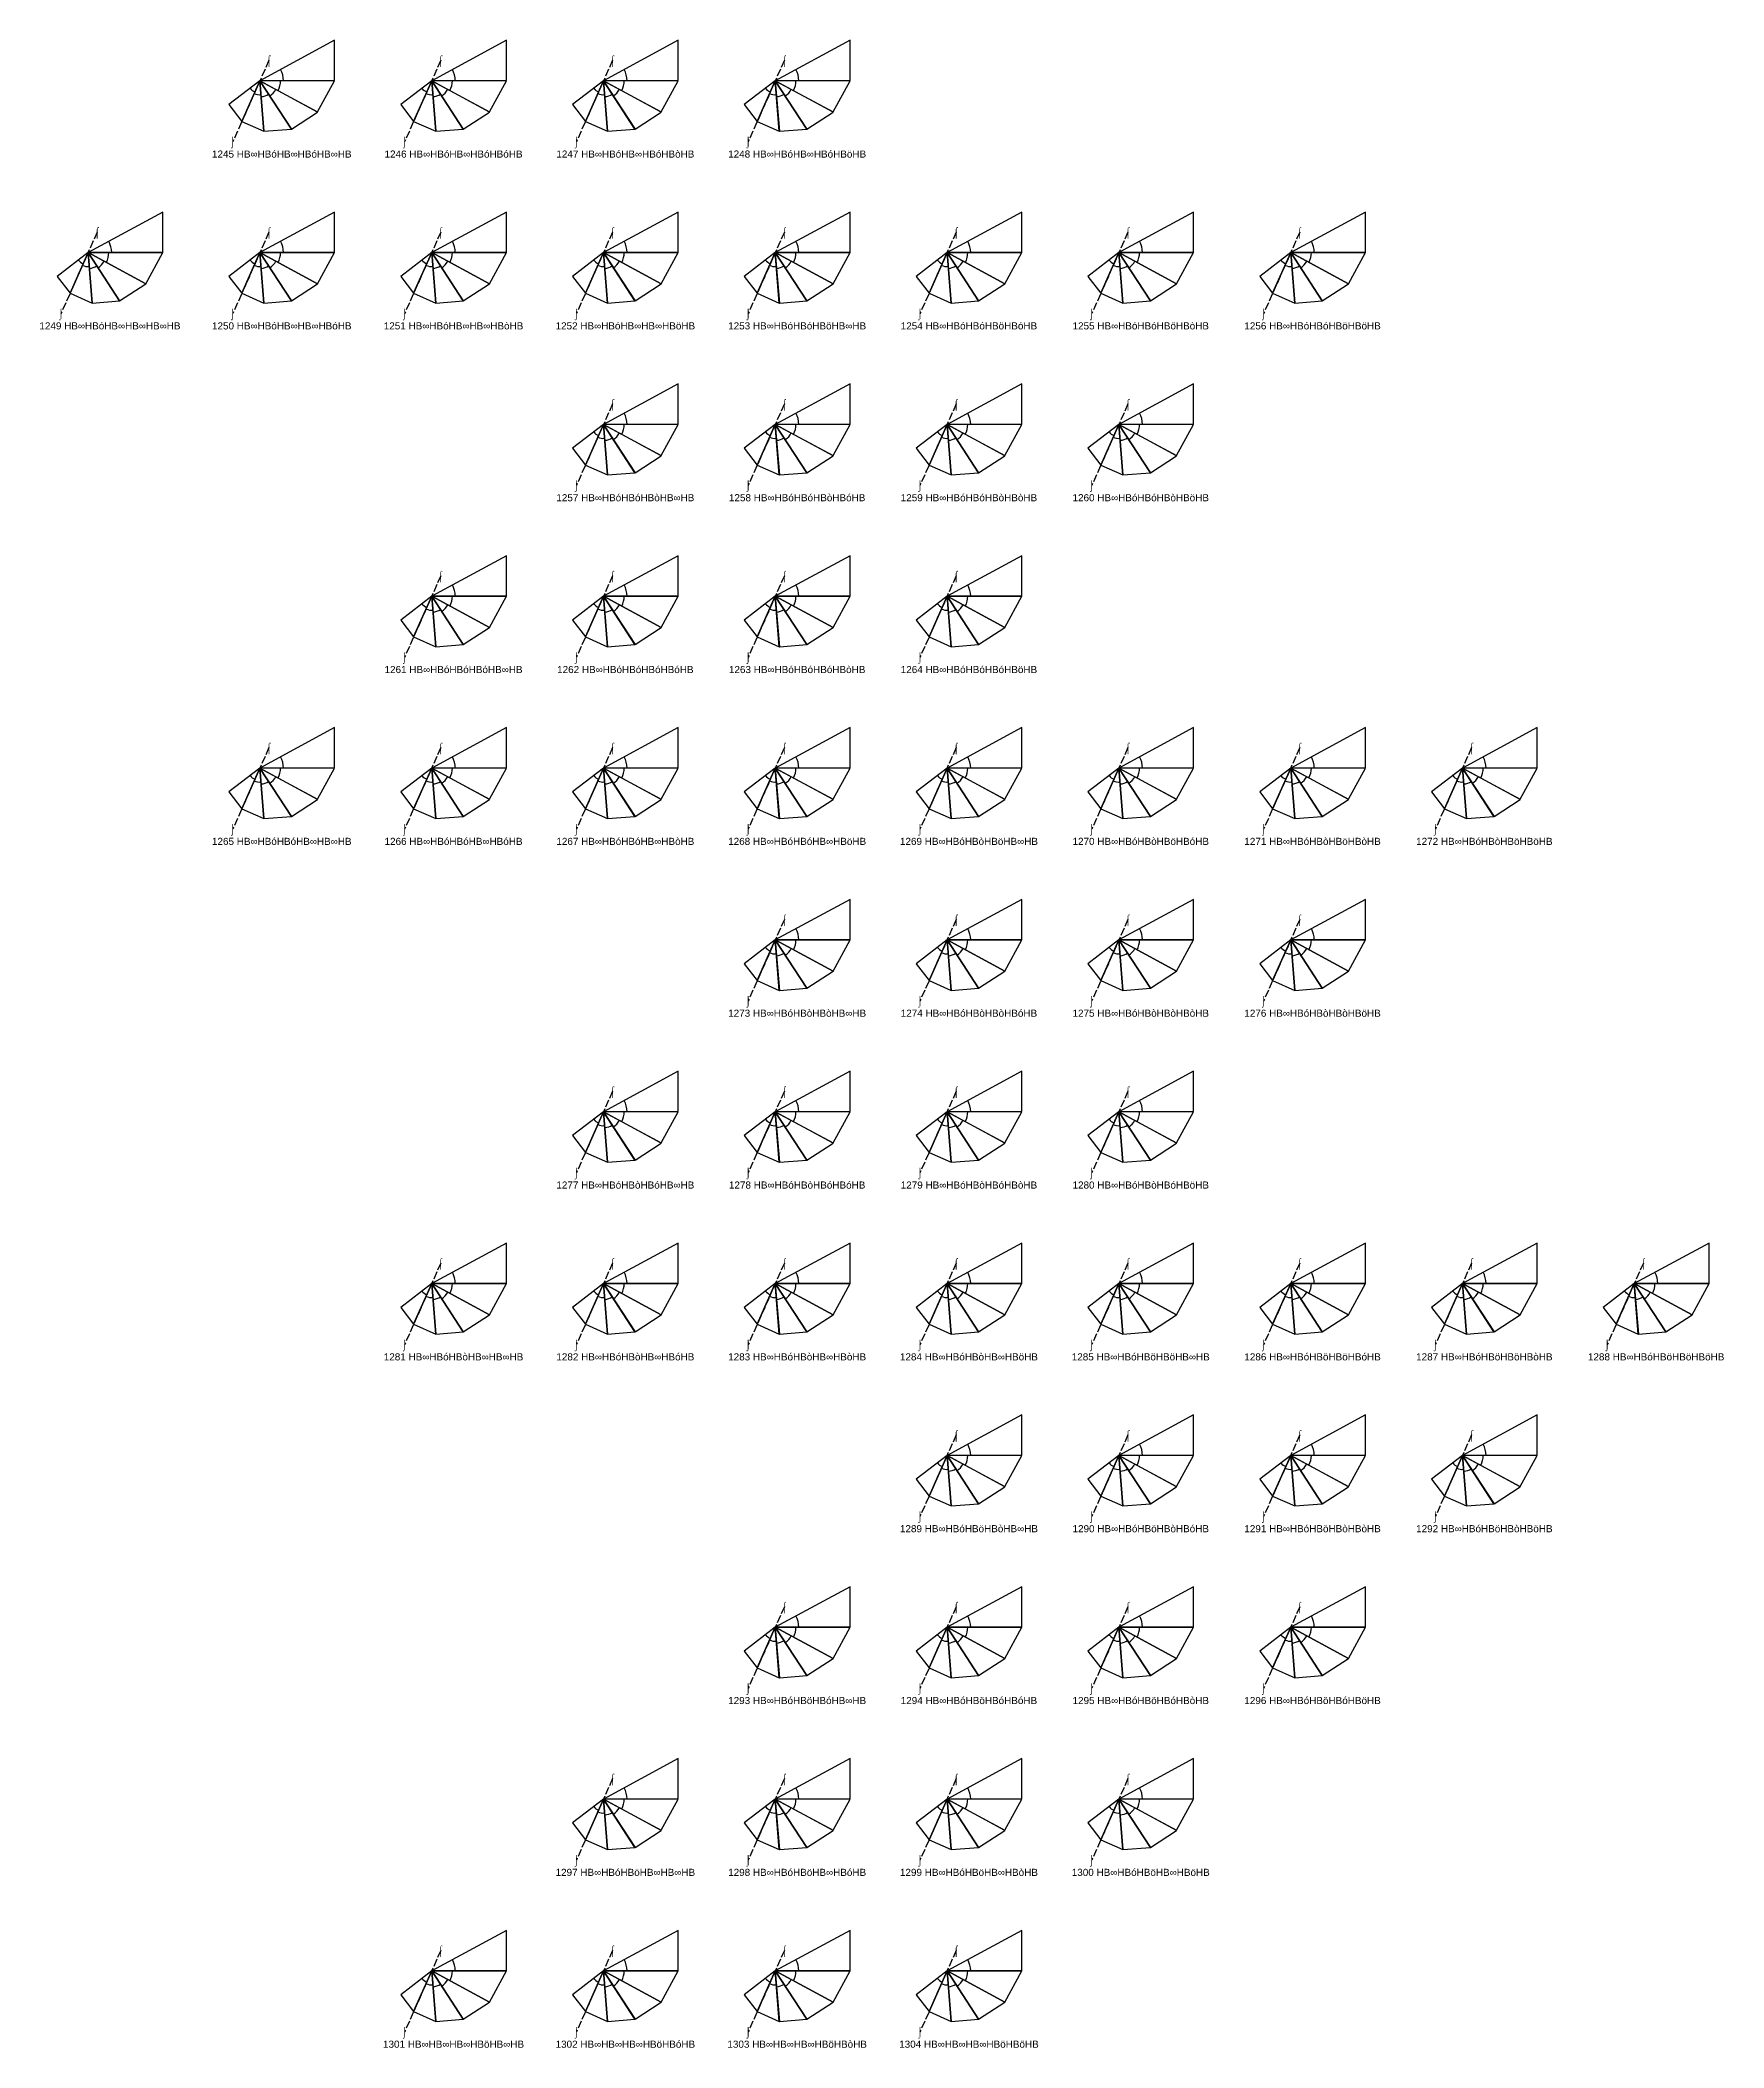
# Model space of a CAD drawing. Header units: millimetres. Extents: x 122552 to 1654769, y -10280102 to 62068.
# Drawn here: x 1020521 to 1281688, y -9949413 to -9638048 of the extents above; entities that cross this region are included whole.
import ezdxf
from ezdxf.enums import TextEntityAlignment as Align

# ---------------------------------------------------------------- set-up
doc = ezdxf.new("R2010")
doc.units = ezdxf.units.MM
doc.linetypes.add('ACAD_ISO02W100', pattern=[15, 12, -3])
for name, color, linetype in [('BASE', 170, 'Continuous'), ('HYPOTENUSE', 20, 'Continuous'), ('PERPENDICULAR', 90, 'Continuous'), ('Standard', 7, 'Continuous')]:
    doc.layers.add(name, color=color, linetype=linetype)
doc.styles.add('Arial', font='arial_0.ttf')

# ---------------------------------------------------------------- blocks, each defined once
blk = doc.blocks.new('fundamental_block_GT')
at = {"color": 4}
blk.add_arc((0, -2), 277, 359.9799, 28.4254, dxfattribs=at)
at = {"layer": 'BASE'}
blk.add_line((0, 0), (879, -7), dxfattribs=at)
at = {"layer": 'HYPOTENUSE'}
blk.add_line((883, 469), (0, 0), dxfattribs=at)
at = {"layer": 'PERPENDICULAR'}
blk.add_line((879, -7), (883, 469), dxfattribs=at)

msp = doc.modelspace()

# ---------------------------------------------------------------- linework, layer by layer
at = {"linetype": 'ACAD_ISO02W100', "ltscale": 100}
for p, q in [((1056016, -9641177), (1050401, -9653815)), ((1082664, -9641177), (1077050, -9653815)), ((1109313, -9641177), (1103698, -9653815)), ((1135962, -9641177), (1130347, -9653815)), ((1029367, -9667825), (1023752, -9680464)), ((1056016, -9667825), (1050401, -9680464)), ((1082664, -9667825), (1077050, -9680464)), ((1109313, -9667825), (1103698, -9680464)), ((1135962, -9667825), (1130347, -9680464)), ((1162610, -9667825), (1156996, -9680464)), ((1189259, -9667825), (1183644, -9680464)), ((1215908, -9667825), (1210293, -9680464)), ((1109313, -9694474), (1103698, -9707112)), ((1135962, -9694474), (1130347, -9707112)), ((1162610, -9694474), (1156996, -9707112)), ((1189259, -9694474), (1183644, -9707112)), ((1082664, -9721123), (1077050, -9733761)), ((1109313, -9721123), (1103698, -9733761)), ((1135962, -9721123), (1130347, -9733761)), ((1162610, -9721123), (1156996, -9733761)), ((1056016, -9747771), (1050401, -9760410)), ((1082664, -9747771), (1077050, -9760410)), ((1109313, -9747771), (1103698, -9760410)), ((1135962, -9747771), (1130347, -9760410)), ((1162610, -9747771), (1156996, -9760410)), ((1189259, -9747771), (1183644, -9760410)), ((1215908, -9747771), (1210293, -9760410)), ((1242556, -9747771), (1236942, -9760410)), ((1135962, -9774420), (1130347, -9787058)), ((1162610, -9774420), (1156996, -9787058)), ((1189259, -9774420), (1183644, -9787058)), ((1215908, -9774420), (1210293, -9787058)), ((1109313, -9801069), (1103698, -9813707)), ((1135962, -9801069), (1130347, -9813707)), ((1162610, -9801069), (1156996, -9813707)), ((1189259, -9801069), (1183644, -9813707)), ((1082664, -9827717), (1077050, -9840356)), ((1109313, -9827717), (1103698, -9840356)), ((1135962, -9827717), (1130347, -9840356)), ((1162610, -9827717), (1156996, -9840356)), ((1189259, -9827717), (1183644, -9840356)), ((1215908, -9827717), (1210293, -9840356)), ((1242556, -9827717), (1236942, -9840356)), ((1269205, -9827717), (1263590, -9840356)), ((1162610, -9854366), (1156996, -9867004)), ((1189259, -9854366), (1183644, -9867004)), ((1215908, -9854366), (1210293, -9867004)), ((1242556, -9854366), (1236942, -9867004)), ((1135962, -9881015), (1130347, -9893653)), ((1162610, -9881015), (1156996, -9893653)), ((1189259, -9881015), (1183644, -9893653)), ((1215908, -9881015), (1210293, -9893653)), ((1109313, -9907663), (1103698, -9920302)), ((1135962, -9907663), (1130347, -9920302)), ((1162610, -9907663), (1156996, -9920302)), ((1189259, -9907663), (1183644, -9920302)), ((1082664, -9934312), (1077050, -9946950)), ((1109313, -9934312), (1103698, -9946950)), ((1135962, -9934312), (1130347, -9946950)), ((1162610, -9934312), (1156996, -9946950))]:
    msp.add_line(p, q, dxfattribs=at)

# ---------------------------------------------------------------- block references
for p, xscale, yscale, zscale, rotation in [((1054612, -9644336), 11.58735412275403, 11.58735412275403, 11.58735412275403, 332.0000000000002), ((1081261, -9644336), 11.58735412275403, 11.58735412275403, 11.58735412275403, 332.0000000000002), ((1107909, -9644336), 11.58735412275403, 11.58735412275403, 11.58735412275403, 332.0000000000002), ((1134558, -9644336), 11.58735412275403, 11.58735412275403, 11.58735412275403, 332.0000000000002), ((1054612, -9644336), 10.18429076373602, 10.18429076373602, 10.18429076373602, 303.5116672382091), ((1081261, -9644336), 10.18429076373602, 10.18429076373602, 10.18429076373602, 303.5116672382091), ((1107909, -9644336), 10.18429076373602, 10.18429076373602, 10.18429076373602, 303.5116672382091), ((1134558, -9644336), 10.18429076373602, 10.18429076373602, 10.18429076373602, 303.5116672382091), ((1054612, -9644336), 6.914651890687749, 6.914651890687749, 6.914651890687749, 218.0466689528319), ((1054612, -9644336), 7.867265571233768, 7.867265571233768, 7.867265571233768, 246.5350017146306), ((1054612, -9644336), 8.951118371073514, 8.951118371073514, 8.951118371073514, 275.0233344764167), ((1081261, -9644336), 6.914651890687749, 6.914651890687749, 6.914651890687749, 218.0466689528319), ((1081261, -9644336), 7.867265571233768, 7.867265571233768, 7.867265571233768, 246.5350017146306), ((1081261, -9644336), 8.951118371073514, 8.951118371073514, 8.951118371073514, 275.0233344764167), ((1107909, -9644336), 6.914651890687749, 6.914651890687749, 6.914651890687749, 218.0466689528319), ((1107909, -9644336), 7.867265571233768, 7.867265571233768, 7.867265571233768, 246.5350017146306), ((1107909, -9644336), 8.951118371073514, 8.951118371073514, 8.951118371073514, 275.0233344764167), ((1134558, -9644336), 6.914651890687749, 6.914651890687749, 6.914651890687749, 218.0466689528319), ((1134558, -9644336), 7.867265571233768, 7.867265571233768, 7.867265571233768, 246.5350017146306), ((1134558, -9644336), 8.951118371073514, 8.951118371073514, 8.951118371073514, 275.0233344764167), ((1027963, -9670985), 11.58735412275403, 11.58735412275403, 11.58735412275403, 332.0000000000002), ((1054612, -9670985), 11.58735412275403, 11.58735412275403, 11.58735412275403, 332.0000000000002), ((1081261, -9670985), 11.58735412275403, 11.58735412275403, 11.58735412275403, 332.0000000000002), ((1107909, -9670985), 11.58735412275403, 11.58735412275403, 11.58735412275403, 332.0000000000002), ((1134558, -9670985), 11.58735412275403, 11.58735412275403, 11.58735412275403, 332.0000000000002), ((1161207, -9670985), 11.58735412275403, 11.58735412275403, 11.58735412275403, 332.0000000000002), ((1187855, -9670985), 11.58735412275403, 11.58735412275403, 11.58735412275403, 332.0000000000002), ((1214504, -9670985), 11.58735412275403, 11.58735412275403, 11.58735412275403, 332.0000000000002), ((1027963, -9670985), 6.914651890687749, 6.914651890687749, 6.914651890687749, 218.0466689528319), ((1027963, -9670985), 7.86726557123376, 7.86726557123376, 7.86726557123376, 246.5350017146298), ((1027963, -9670985), 8.951118371073514, 8.951118371073514, 8.951118371073514, 275.0233344764167), ((1027963, -9670985), 10.18429076373602, 10.18429076373602, 10.18429076373602, 303.5116672382091), ((1054612, -9670985), 6.914651890687749, 6.914651890687749, 6.914651890687749, 218.0466689528319), ((1054612, -9670985), 7.86726557123376, 7.86726557123376, 7.86726557123376, 246.5350017146298), ((1054612, -9670985), 8.951118371073514, 8.951118371073514, 8.951118371073514, 275.0233344764167), ((1054612, -9670985), 10.18429076373602, 10.18429076373602, 10.18429076373602, 303.5116672382091), ((1081261, -9670985), 6.914651890687749, 6.914651890687749, 6.914651890687749, 218.0466689528319), ((1081261, -9670985), 7.86726557123376, 7.86726557123376, 7.86726557123376, 246.5350017146298), ((1081261, -9670985), 8.951118371073514, 8.951118371073514, 8.951118371073514, 275.0233344764167), ((1081261, -9670985), 10.18429076373602, 10.18429076373602, 10.18429076373602, 303.5116672382091), ((1107909, -9670985), 6.914651890687749, 6.914651890687749, 6.914651890687749, 218.0466689528319), ((1107909, -9670985), 7.86726557123376, 7.86726557123376, 7.86726557123376, 246.5350017146298), ((1107909, -9670985), 8.951118371073514, 8.951118371073514, 8.951118371073514, 275.0233344764167), ((1107909, -9670985), 10.18429076373602, 10.18429076373602, 10.18429076373602, 303.5116672382091), ((1134558, -9670985), 6.914651890687749, 6.914651890687749, 6.914651890687749, 218.0466689528319), ((1134558, -9670985), 7.867265571233768, 7.867265571233768, 7.867265571233768, 246.5350017146306), ((1134558, -9670985), 8.951118371073514, 8.951118371073514, 8.951118371073514, 275.0233344764167), ((1134558, -9670985), 10.18429076373602, 10.18429076373602, 10.18429076373602, 303.5116672382091), ((1161207, -9670985), 6.914651890687749, 6.914651890687749, 6.914651890687749, 218.0466689528319), ((1161207, -9670985), 7.867265571233768, 7.867265571233768, 7.867265571233768, 246.5350017146306), ((1161207, -9670985), 8.951118371073514, 8.951118371073514, 8.951118371073514, 275.0233344764167), ((1161207, -9670985), 10.18429076373602, 10.18429076373602, 10.18429076373602, 303.5116672382091), ((1187855, -9670985), 6.914651890687749, 6.914651890687749, 6.914651890687749, 218.0466689528319), ((1187855, -9670985), 7.867265571233768, 7.867265571233768, 7.867265571233768, 246.5350017146306), ((1187855, -9670985), 8.951118371073514, 8.951118371073514, 8.951118371073514, 275.0233344764167), ((1187855, -9670985), 10.18429076373602, 10.18429076373602, 10.18429076373602, 303.5116672382091), ((1214504, -9670985), 6.914651890687749, 6.914651890687749, 6.914651890687749, 218.0466689528319), ((1214504, -9670985), 7.867265571233768, 7.867265571233768, 7.867265571233768, 246.5350017146306), ((1214504, -9670985), 8.951118371073514, 8.951118371073514, 8.951118371073514, 275.0233344764167), ((1214504, -9670985), 10.18429076373602, 10.18429076373602, 10.18429076373602, 303.5116672382091), ((1107909, -9697634), 10.18429076373602, 10.18429076373602, 10.18429076373602, 303.5116672382091), ((1107909, -9697634), 11.58735412275403, 11.58735412275403, 11.58735412275403, 332.0000000000002), ((1134558, -9697634), 10.18429076373602, 10.18429076373602, 10.18429076373602, 303.5116672382091), ((1134558, -9697634), 11.58735412275403, 11.58735412275403, 11.58735412275403, 332.0000000000002), ((1161207, -9697634), 10.18429076373602, 10.18429076373602, 10.18429076373602, 303.5116672382091), ((1161207, -9697634), 11.58735412275403, 11.58735412275403, 11.58735412275403, 332.0000000000002), ((1187855, -9697634), 10.18429076373602, 10.18429076373602, 10.18429076373602, 303.5116672382091), ((1187855, -9697634), 11.58735412275403, 11.58735412275403, 11.58735412275403, 332.0000000000002), ((1107909, -9697634), 6.914651890687749, 6.914651890687749, 6.914651890687749, 218.0466689528319), ((1107909, -9697634), 7.867265571233768, 7.867265571233768, 7.867265571233768, 246.5350017146306), ((1107909, -9697634), 8.951118371073514, 8.951118371073514, 8.951118371073514, 275.0233344764167), ((1134558, -9697634), 6.914651890687749, 6.914651890687749, 6.914651890687749, 218.0466689528319), ((1134558, -9697634), 7.867265571233768, 7.867265571233768, 7.867265571233768, 246.5350017146306), ((1134558, -9697634), 8.951118371073514, 8.951118371073514, 8.951118371073514, 275.0233344764167), ((1161207, -9697634), 6.914651890687749, 6.914651890687749, 6.914651890687749, 218.0466689528319), ((1161207, -9697634), 7.867265571233768, 7.867265571233768, 7.867265571233768, 246.5350017146306), ((1161207, -9697634), 8.951118371073514, 8.951118371073514, 8.951118371073514, 275.0233344764167), ((1187855, -9697634), 6.914651890687749, 6.914651890687749, 6.914651890687749, 218.0466689528319), ((1187855, -9697634), 7.867265571233768, 7.867265571233768, 7.867265571233768, 246.5350017146306), ((1187855, -9697634), 8.951118371073514, 8.951118371073514, 8.951118371073514, 275.0233344764167), ((1081261, -9724282), 11.58735412275403, 11.58735412275403, 11.58735412275403, 332.0000000000002), ((1107909, -9724282), 11.58735412275403, 11.58735412275403, 11.58735412275403, 332.0000000000002), ((1134558, -9724282), 11.58735412275403, 11.58735412275403, 11.58735412275403, 332.0000000000002), ((1161207, -9724282), 11.58735412275403, 11.58735412275403, 11.58735412275403, 332.0000000000002), ((1081261, -9724282), 8.951118371073514, 8.951118371073514, 8.951118371073514, 275.0233344764167), ((1081261, -9724282), 10.18429076373602, 10.18429076373602, 10.18429076373602, 303.5116672382091), ((1107909, -9724282), 8.951118371073514, 8.951118371073514, 8.951118371073514, 275.0233344764167), ((1107909, -9724282), 10.18429076373602, 10.18429076373602, 10.18429076373602, 303.5116672382091), ((1134558, -9724282), 8.951118371073514, 8.951118371073514, 8.951118371073514, 275.0233344764167), ((1134558, -9724282), 10.18429076373602, 10.18429076373602, 10.18429076373602, 303.5116672382091), ((1161207, -9724282), 8.951118371073514, 8.951118371073514, 8.951118371073514, 275.0233344764167), ((1161207, -9724282), 10.18429076373602, 10.18429076373602, 10.18429076373602, 303.5116672382091), ((1081261, -9724282), 6.914651890687749, 6.914651890687749, 6.914651890687749, 218.0466689528319), ((1081261, -9724282), 7.867265571233768, 7.867265571233768, 7.867265571233768, 246.5350017146306), ((1107909, -9724282), 6.914651890687749, 6.914651890687749, 6.914651890687749, 218.0466689528319), ((1107909, -9724282), 7.867265571233768, 7.867265571233768, 7.867265571233768, 246.5350017146306), ((1134558, -9724282), 6.914651890687749, 6.914651890687749, 6.914651890687749, 218.0466689528319), ((1134558, -9724282), 7.867265571233768, 7.867265571233768, 7.867265571233768, 246.5350017146306), ((1161207, -9724282), 6.914651890687749, 6.914651890687749, 6.914651890687749, 218.0466689528319), ((1161207, -9724282), 7.867265571233768, 7.867265571233768, 7.867265571233768, 246.5350017146306), ((1054612, -9750931), 10.18429076373602, 10.18429076373602, 10.18429076373602, 303.5116672382091), ((1054612, -9750931), 11.58735412275403, 11.58735412275403, 11.58735412275403, 332.0000000000002), ((1081261, -9750931), 10.18429076373602, 10.18429076373602, 10.18429076373602, 303.5116672382091), ((1081261, -9750931), 11.58735412275403, 11.58735412275403, 11.58735412275403, 332.0000000000002), ((1107909, -9750931), 10.18429076373602, 10.18429076373602, 10.18429076373602, 303.5116672382091), ((1107909, -9750931), 11.58735412275403, 11.58735412275403, 11.58735412275403, 332.0000000000002), ((1134558, -9750931), 10.18429076373602, 10.18429076373602, 10.18429076373602, 303.5116672382091), ((1134558, -9750931), 11.58735412275403, 11.58735412275403, 11.58735412275403, 332.0000000000002), ((1161207, -9750931), 10.18429076373602, 10.18429076373602, 10.18429076373602, 303.5116672382091), ((1161207, -9750931), 11.58735412275403, 11.58735412275403, 11.58735412275403, 332.0000000000002), ((1187855, -9750931), 10.18429076373602, 10.18429076373602, 10.18429076373602, 303.5116672382091), ((1187855, -9750931), 11.58735412275403, 11.58735412275403, 11.58735412275403, 332.0000000000002), ((1214504, -9750931), 10.18429076373602, 10.18429076373602, 10.18429076373602, 303.5116672382091), ((1214504, -9750931), 11.58735412275403, 11.58735412275403, 11.58735412275403, 332.0000000000002), ((1241153, -9750931), 10.18429076373602, 10.18429076373602, 10.18429076373602, 303.5116672382091), ((1241153, -9750931), 11.58735412275403, 11.58735412275403, 11.58735412275403, 332.0000000000002), ((1054612, -9750931), 6.914651890687749, 6.914651890687749, 6.914651890687749, 218.0466689528319), ((1054612, -9750931), 7.867265571233768, 7.867265571233768, 7.867265571233768, 246.5350017146306), ((1054612, -9750931), 8.951118371073514, 8.951118371073514, 8.951118371073514, 275.0233344764167), ((1081261, -9750931), 6.914651890687749, 6.914651890687749, 6.914651890687749, 218.0466689528319), ((1081261, -9750931), 7.867265571233768, 7.867265571233768, 7.867265571233768, 246.5350017146306), ((1081261, -9750931), 8.951118371073514, 8.951118371073514, 8.951118371073514, 275.0233344764167), ((1107909, -9750931), 6.914651890687749, 6.914651890687749, 6.914651890687749, 218.0466689528319), ((1107909, -9750931), 7.867265571233768, 7.867265571233768, 7.867265571233768, 246.5350017146306), ((1107909, -9750931), 8.951118371073514, 8.951118371073514, 8.951118371073514, 275.0233344764167), ((1134558, -9750931), 6.914651890687749, 6.914651890687749, 6.914651890687749, 218.0466689528319), ((1134558, -9750931), 7.867265571233768, 7.867265571233768, 7.867265571233768, 246.5350017146306), ((1134558, -9750931), 8.951118371073514, 8.951118371073514, 8.951118371073514, 275.0233344764167), ((1161207, -9750931), 6.914651890687749, 6.914651890687749, 6.914651890687749, 218.0466689528319), ((1161207, -9750931), 7.867265571233768, 7.867265571233768, 7.867265571233768, 246.5350017146306), ((1161207, -9750931), 8.951118371073514, 8.951118371073514, 8.951118371073514, 275.0233344764167), ((1187855, -9750931), 6.914651890687749, 6.914651890687749, 6.914651890687749, 218.0466689528319), ((1187855, -9750931), 7.867265571233768, 7.867265571233768, 7.867265571233768, 246.5350017146306), ((1187855, -9750931), 8.951118371073514, 8.951118371073514, 8.951118371073514, 275.0233344764167), ((1214504, -9750931), 6.914651890687749, 6.914651890687749, 6.914651890687749, 218.0466689528319), ((1214504, -9750931), 7.867265571233768, 7.867265571233768, 7.867265571233768, 246.5350017146306), ((1214504, -9750931), 8.951118371073514, 8.951118371073514, 8.951118371073514, 275.0233344764167), ((1241153, -9750931), 6.914651890687749, 6.914651890687749, 6.914651890687749, 218.0466689528319), ((1241153, -9750931), 7.867265571233768, 7.867265571233768, 7.867265571233768, 246.5350017146306), ((1241153, -9750931), 8.951118371073514, 8.951118371073514, 8.951118371073514, 275.0233344764167), ((1134558, -9777580), 11.58735412275403, 11.58735412275403, 11.58735412275403, 332.0000000000002), ((1161207, -9777580), 11.58735412275403, 11.58735412275403, 11.58735412275403, 332.0000000000002), ((1187855, -9777580), 11.58735412275403, 11.58735412275403, 11.58735412275403, 332.0000000000002), ((1214504, -9777580), 11.58735412275403, 11.58735412275403, 11.58735412275403, 332.0000000000002), ((1134558, -9777580), 10.18429076373602, 10.18429076373602, 10.18429076373602, 303.5116672382091), ((1161207, -9777580), 10.18429076373602, 10.18429076373602, 10.18429076373602, 303.5116672382091), ((1187855, -9777580), 10.18429076373602, 10.18429076373602, 10.18429076373602, 303.5116672382091), ((1214504, -9777580), 10.18429076373602, 10.18429076373602, 10.18429076373602, 303.5116672382091), ((1134558, -9777580), 6.914651890687749, 6.914651890687749, 6.914651890687749, 218.0466689528319), ((1134558, -9777580), 7.867265571233768, 7.867265571233768, 7.867265571233768, 246.5350017146306), ((1134558, -9777580), 8.951118371073514, 8.951118371073514, 8.951118371073514, 275.0233344764167), ((1161207, -9777580), 6.914651890687749, 6.914651890687749, 6.914651890687749, 218.0466689528319), ((1161207, -9777580), 7.867265571233768, 7.867265571233768, 7.867265571233768, 246.5350017146306), ((1161207, -9777580), 8.951118371073514, 8.951118371073514, 8.951118371073514, 275.0233344764167), ((1187855, -9777580), 6.914651890687749, 6.914651890687749, 6.914651890687749, 218.0466689528319), ((1187855, -9777580), 7.867265571233768, 7.867265571233768, 7.867265571233768, 246.5350017146306), ((1187855, -9777580), 8.951118371073514, 8.951118371073514, 8.951118371073514, 275.0233344764167), ((1214504, -9777580), 6.914651890687749, 6.914651890687749, 6.914651890687749, 218.0466689528319), ((1214504, -9777580), 7.867265571233768, 7.867265571233768, 7.867265571233768, 246.5350017146306), ((1214504, -9777580), 8.951118371073514, 8.951118371073514, 8.951118371073514, 275.0233344764167), ((1107909, -9804228), 10.18429076373602, 10.18429076373602, 10.18429076373602, 303.5116672382091), ((1107909, -9804228), 11.58735412275403, 11.58735412275403, 11.58735412275403, 332.0000000000002), ((1134558, -9804228), 10.18429076373602, 10.18429076373602, 10.18429076373602, 303.5116672382091), ((1134558, -9804228), 11.58735412275403, 11.58735412275403, 11.58735412275403, 332.0000000000002), ((1161207, -9804228), 10.18429076373602, 10.18429076373602, 10.18429076373602, 303.5116672382091), ((1161207, -9804228), 11.58735412275403, 11.58735412275403, 11.58735412275403, 332.0000000000002), ((1187855, -9804228), 10.18429076373602, 10.18429076373602, 10.18429076373602, 303.5116672382091), ((1187855, -9804228), 11.58735412275403, 11.58735412275403, 11.58735412275403, 332.0000000000002), ((1107909, -9804228), 6.914651890687749, 6.914651890687749, 6.914651890687749, 218.0466689528319), ((1107909, -9804228), 7.867265571233768, 7.867265571233768, 7.867265571233768, 246.5350017146306), ((1107909, -9804228), 8.951118371073514, 8.951118371073514, 8.951118371073514, 275.0233344764167), ((1134558, -9804228), 6.914651890687749, 6.914651890687749, 6.914651890687749, 218.0466689528319), ((1134558, -9804228), 7.867265571233768, 7.867265571233768, 7.867265571233768, 246.5350017146306), ((1134558, -9804228), 8.951118371073514, 8.951118371073514, 8.951118371073514, 275.0233344764167), ((1161207, -9804228), 6.914651890687749, 6.914651890687749, 6.914651890687749, 218.0466689528319), ((1161207, -9804228), 7.867265571233768, 7.867265571233768, 7.867265571233768, 246.5350017146306), ((1161207, -9804228), 8.951118371073514, 8.951118371073514, 8.951118371073514, 275.0233344764167), ((1187855, -9804228), 6.914651890687749, 6.914651890687749, 6.914651890687749, 218.0466689528319), ((1187855, -9804228), 7.867265571233768, 7.867265571233768, 7.867265571233768, 246.5350017146306), ((1187855, -9804228), 8.951118371073514, 8.951118371073514, 8.951118371073514, 275.0233344764167), ((1081261, -9830877), 11.58735412275403, 11.58735412275403, 11.58735412275403, 332.0000000000002), ((1107909, -9830877), 11.58735412275403, 11.58735412275403, 11.58735412275403, 332.0000000000002), ((1134558, -9830877), 11.58735412275403, 11.58735412275403, 11.58735412275403, 332.0000000000002), ((1161207, -9830877), 11.58735412275403, 11.58735412275403, 11.58735412275403, 332.0000000000002), ((1187855, -9830877), 11.58735412275403, 11.58735412275403, 11.58735412275403, 332.0000000000002), ((1214504, -9830877), 11.58735412275403, 11.58735412275403, 11.58735412275403, 332.0000000000002), ((1241153, -9830877), 11.58735412275403, 11.58735412275403, 11.58735412275403, 332.0000000000002), ((1267801, -9830877), 11.58735412275403, 11.58735412275403, 11.58735412275403, 332.0000000000002), ((1081261, -9830877), 10.18429076373602, 10.18429076373602, 10.18429076373602, 303.5116672382091), ((1107909, -9830877), 10.18429076373602, 10.18429076373602, 10.18429076373602, 303.5116672382091), ((1134558, -9830877), 10.18429076373602, 10.18429076373602, 10.18429076373602, 303.5116672382091), ((1161207, -9830877), 10.18429076373602, 10.18429076373602, 10.18429076373602, 303.5116672382091), ((1187855, -9830877), 10.18429076373602, 10.18429076373602, 10.18429076373602, 303.5116672382091), ((1214504, -9830877), 10.18429076373602, 10.18429076373602, 10.18429076373602, 303.5116672382091), ((1241153, -9830877), 10.18429076373602, 10.18429076373602, 10.18429076373602, 303.5116672382091), ((1267801, -9830877), 10.18429076373602, 10.18429076373602, 10.18429076373602, 303.5116672382091), ((1081261, -9830877), 6.914651890687749, 6.914651890687749, 6.914651890687749, 218.0466689528319), ((1081261, -9830877), 7.867265571233768, 7.867265571233768, 7.867265571233768, 246.5350017146306), ((1081261, -9830877), 8.951118371073514, 8.951118371073514, 8.951118371073514, 275.0233344764167), ((1107909, -9830877), 6.914651890687749, 6.914651890687749, 6.914651890687749, 218.0466689528319), ((1107909, -9830877), 7.867265571233768, 7.867265571233768, 7.867265571233768, 246.5350017146306), ((1107909, -9830877), 8.951118371073514, 8.951118371073514, 8.951118371073514, 275.0233344764167), ((1134558, -9830877), 6.914651890687749, 6.914651890687749, 6.914651890687749, 218.0466689528319), ((1134558, -9830877), 7.867265571233768, 7.867265571233768, 7.867265571233768, 246.5350017146306), ((1134558, -9830877), 8.951118371073514, 8.951118371073514, 8.951118371073514, 275.0233344764167), ((1161207, -9830877), 6.914651890687749, 6.914651890687749, 6.914651890687749, 218.0466689528319), ((1161207, -9830877), 7.867265571233768, 7.867265571233768, 7.867265571233768, 246.5350017146306), ((1161207, -9830877), 8.951118371073514, 8.951118371073514, 8.951118371073514, 275.0233344764167), ((1187855, -9830877), 6.914651890687749, 6.914651890687749, 6.914651890687749, 218.0466689528319), ((1187855, -9830877), 7.867265571233768, 7.867265571233768, 7.867265571233768, 246.5350017146306), ((1187855, -9830877), 8.951118371073514, 8.951118371073514, 8.951118371073514, 275.0233344764167), ((1214504, -9830877), 6.914651890687749, 6.914651890687749, 6.914651890687749, 218.0466689528319), ((1214504, -9830877), 7.867265571233768, 7.867265571233768, 7.867265571233768, 246.5350017146306), ((1214504, -9830877), 8.951118371073514, 8.951118371073514, 8.951118371073514, 275.0233344764167), ((1241153, -9830877), 6.914651890687749, 6.914651890687749, 6.914651890687749, 218.0466689528319), ((1241153, -9830877), 7.867265571233768, 7.867265571233768, 7.867265571233768, 246.5350017146306), ((1241153, -9830877), 8.951118371073514, 8.951118371073514, 8.951118371073514, 275.0233344764167), ((1267801, -9830877), 6.914651890687749, 6.914651890687749, 6.914651890687749, 218.0466689528319), ((1267801, -9830877), 7.867265571233768, 7.867265571233768, 7.867265571233768, 246.5350017146306), ((1267801, -9830877), 8.951118371073514, 8.951118371073514, 8.951118371073514, 275.0233344764167), ((1161207, -9857526), 11.58735412275403, 11.58735412275403, 11.58735412275403, 332.0000000000002), ((1187855, -9857526), 11.58735412275403, 11.58735412275403, 11.58735412275403, 332.0000000000002), ((1214504, -9857526), 11.58735412275403, 11.58735412275403, 11.58735412275403, 332.0000000000002), ((1241153, -9857526), 11.58735412275403, 11.58735412275403, 11.58735412275403, 332.0000000000002), ((1161207, -9857526), 6.914651890687749, 6.914651890687749, 6.914651890687749, 218.0466689528319), ((1161207, -9857526), 7.867265571233768, 7.867265571233768, 7.867265571233768, 246.5350017146306), ((1161207, -9857526), 8.951118371073514, 8.951118371073514, 8.951118371073514, 275.0233344764167), ((1161207, -9857526), 10.18429076373602, 10.18429076373602, 10.18429076373602, 303.5116672382091), ((1187855, -9857526), 6.914651890687749, 6.914651890687749, 6.914651890687749, 218.0466689528319), ((1187855, -9857526), 7.867265571233768, 7.867265571233768, 7.867265571233768, 246.5350017146306), ((1187855, -9857526), 8.951118371073514, 8.951118371073514, 8.951118371073514, 275.0233344764167), ((1187855, -9857526), 10.18429076373602, 10.18429076373602, 10.18429076373602, 303.5116672382091), ((1214504, -9857526), 6.914651890687749, 6.914651890687749, 6.914651890687749, 218.0466689528319), ((1214504, -9857526), 7.867265571233768, 7.867265571233768, 7.867265571233768, 246.5350017146306), ((1214504, -9857526), 8.951118371073514, 8.951118371073514, 8.951118371073514, 275.0233344764167), ((1214504, -9857526), 10.18429076373602, 10.18429076373602, 10.18429076373602, 303.5116672382091), ((1241153, -9857526), 6.914651890687749, 6.914651890687749, 6.914651890687749, 218.0466689528319), ((1241153, -9857526), 7.867265571233768, 7.867265571233768, 7.867265571233768, 246.5350017146306), ((1241153, -9857526), 8.951118371073514, 8.951118371073514, 8.951118371073514, 275.0233344764167), ((1241153, -9857526), 10.18429076373602, 10.18429076373602, 10.18429076373602, 303.5116672382091), ((1134558, -9884174), 11.58735412275403, 11.58735412275403, 11.58735412275403, 332.0000000000002), ((1161207, -9884174), 11.58735412275403, 11.58735412275403, 11.58735412275403, 332.0000000000002), ((1187855, -9884174), 11.58735412275403, 11.58735412275403, 11.58735412275403, 332.0000000000002), ((1214504, -9884174), 11.58735412275403, 11.58735412275403, 11.58735412275403, 332.0000000000002), ((1134558, -9884174), 10.18429076373602, 10.18429076373602, 10.18429076373602, 303.5116672382091), ((1161207, -9884174), 10.18429076373602, 10.18429076373602, 10.18429076373602, 303.5116672382091), ((1187855, -9884174), 10.18429076373602, 10.18429076373602, 10.18429076373602, 303.5116672382091), ((1214504, -9884174), 10.18429076373602, 10.18429076373602, 10.18429076373602, 303.5116672382091), ((1134558, -9884174), 6.914651890687749, 6.914651890687749, 6.914651890687749, 218.0466689528319), ((1134558, -9884174), 7.867265571233768, 7.867265571233768, 7.867265571233768, 246.5350017146306), ((1134558, -9884174), 8.951118371073514, 8.951118371073514, 8.951118371073514, 275.0233344764167), ((1161207, -9884174), 6.914651890687749, 6.914651890687749, 6.914651890687749, 218.0466689528319), ((1161207, -9884174), 7.867265571233768, 7.867265571233768, 7.867265571233768, 246.5350017146306), ((1161207, -9884174), 8.951118371073514, 8.951118371073514, 8.951118371073514, 275.0233344764167), ((1187855, -9884174), 6.914651890687749, 6.914651890687749, 6.914651890687749, 218.0466689528319), ((1187855, -9884174), 7.867265571233768, 7.867265571233768, 7.867265571233768, 246.5350017146306), ((1187855, -9884174), 8.951118371073514, 8.951118371073514, 8.951118371073514, 275.0233344764167), ((1214504, -9884174), 6.914651890687749, 6.914651890687749, 6.914651890687749, 218.0466689528319), ((1214504, -9884174), 7.867265571233768, 7.867265571233768, 7.867265571233768, 246.5350017146306), ((1214504, -9884174), 8.951118371073514, 8.951118371073514, 8.951118371073514, 275.0233344764167), ((1107909, -9910823), 11.58735412275403, 11.58735412275403, 11.58735412275403, 332.0000000000002), ((1134558, -9910823), 11.58735412275403, 11.58735412275403, 11.58735412275403, 332.0000000000002), ((1161207, -9910823), 11.58735412275403, 11.58735412275403, 11.58735412275403, 332.0000000000002), ((1187855, -9910823), 11.58735412275403, 11.58735412275403, 11.58735412275403, 332.0000000000002), ((1107909, -9910823), 8.951118371073514, 8.951118371073514, 8.951118371073514, 275.0233344764167), ((1107909, -9910823), 10.18429076373602, 10.18429076373602, 10.18429076373602, 303.5116672382091), ((1134558, -9910823), 8.951118371073514, 8.951118371073514, 8.951118371073514, 275.0233344764167), ((1134558, -9910823), 10.18429076373602, 10.18429076373602, 10.18429076373602, 303.5116672382091), ((1161207, -9910823), 8.951118371073514, 8.951118371073514, 8.951118371073514, 275.0233344764167), ((1161207, -9910823), 10.18429076373602, 10.18429076373602, 10.18429076373602, 303.5116672382091), ((1187855, -9910823), 8.951118371073514, 8.951118371073514, 8.951118371073514, 275.0233344764167), ((1187855, -9910823), 10.18429076373602, 10.18429076373602, 10.18429076373602, 303.5116672382091), ((1107909, -9910823), 6.914651890687749, 6.914651890687749, 6.914651890687749, 218.0466689528319), ((1107909, -9910823), 7.867265571233768, 7.867265571233768, 7.867265571233768, 246.5350017146306), ((1134558, -9910823), 6.914651890687749, 6.914651890687749, 6.914651890687749, 218.0466689528319), ((1134558, -9910823), 7.867265571233768, 7.867265571233768, 7.867265571233768, 246.5350017146306), ((1161207, -9910823), 6.914651890687749, 6.914651890687749, 6.914651890687749, 218.0466689528319), ((1161207, -9910823), 7.867265571233768, 7.867265571233768, 7.867265571233768, 246.5350017146306), ((1187855, -9910823), 6.914651890687749, 6.914651890687749, 6.914651890687749, 218.0466689528319), ((1187855, -9910823), 7.867265571233768, 7.867265571233768, 7.867265571233768, 246.5350017146306), ((1081261, -9937472), 10.18429076373602, 10.18429076373602, 10.18429076373602, 303.5116672382091), ((1081261, -9937472), 11.58735412275403, 11.58735412275403, 11.58735412275403, 332.0000000000002), ((1107909, -9937472), 10.18429076373602, 10.18429076373602, 10.18429076373602, 303.5116672382091), ((1107909, -9937472), 11.58735412275403, 11.58735412275403, 11.58735412275403, 332.0000000000002), ((1134558, -9937472), 10.18429076373602, 10.18429076373602, 10.18429076373602, 303.5116672382091), ((1134558, -9937472), 11.58735412275403, 11.58735412275403, 11.58735412275403, 332.0000000000002), ((1161207, -9937472), 10.18429076373602, 10.18429076373602, 10.18429076373602, 303.5116672382091), ((1161207, -9937472), 11.58735412275403, 11.58735412275403, 11.58735412275403, 332.0000000000002), ((1081261, -9937472), 6.914651890687749, 6.914651890687749, 6.914651890687749, 218.0466689528319), ((1081261, -9937472), 7.867265571233768, 7.867265571233768, 7.867265571233768, 246.5350017146306), ((1081261, -9937472), 8.951118371073514, 8.951118371073514, 8.951118371073514, 275.0233344764167), ((1107909, -9937472), 6.914651890687749, 6.914651890687749, 6.914651890687749, 218.0466689528319), ((1107909, -9937472), 7.867265571233768, 7.867265571233768, 7.867265571233768, 246.5350017146306), ((1107909, -9937472), 8.951118371073514, 8.951118371073514, 8.951118371073514, 275.0233344764167), ((1134558, -9937472), 6.914651890687749, 6.914651890687749, 6.914651890687749, 218.0466689528319), ((1134558, -9937472), 7.867265571233768, 7.867265571233768, 7.867265571233768, 246.5350017146306), ((1134558, -9937472), 8.951118371073514, 8.951118371073514, 8.951118371073514, 275.0233344764167), ((1161207, -9937472), 6.914651890687749, 6.914651890687749, 6.914651890687749, 218.0466689528319), ((1161207, -9937472), 7.867265571233768, 7.867265571233768, 7.867265571233768, 246.5350017146306), ((1161207, -9937472), 8.951118371073514, 8.951118371073514, 8.951118371073514, 275.0233344764167)]:
    msp.add_blockref('fundamental_block_GT', p, dxfattribs=dict(xscale=xscale, yscale=yscale, zscale=zscale, rotation=rotation))
at = {"layer": 'Standard', "xscale": 13.18371388650824, "yscale": 13.18371388650824, "zscale": 13.18371388650824, "rotation": 0.4883327617913192}
for p in [(1054612, -9644336), (1081261, -9644336), (1107909, -9644336), (1134558, -9644336), (1027963, -9670985), (1054612, -9670985), (1081261, -9670985), (1107909, -9670985), (1134558, -9670985), (1161207, -9670985), (1187855, -9670985), (1214504, -9670985), (1107909, -9697634), (1134558, -9697634), (1161207, -9697634), (1187855, -9697634), (1081261, -9724282), (1107909, -9724282), (1134558, -9724282), (1161207, -9724282), (1054612, -9750931), (1081261, -9750931), (1107909, -9750931), (1134558, -9750931), (1161207, -9750931), (1187855, -9750931), (1214504, -9750931), (1241153, -9750931), (1134558, -9777580), (1161207, -9777580), (1187855, -9777580), (1214504, -9777580), (1107909, -9804228), (1134558, -9804228), (1161207, -9804228), (1187855, -9804228), (1081261, -9830877), (1107909, -9830877), (1134558, -9830877), (1161207, -9830877), (1187855, -9830877), (1214504, -9830877), (1241153, -9830877), (1267801, -9830877), (1161207, -9857526), (1187855, -9857526), (1214504, -9857526), (1241153, -9857526), (1134558, -9884174), (1161207, -9884174), (1187855, -9884174), (1214504, -9884174), (1107909, -9910823), (1134558, -9910823), (1161207, -9910823), (1187855, -9910823), (1081261, -9937472), (1107909, -9937472), (1134558, -9937472), (1161207, -9937472)]:
    msp.add_blockref('fundamental_block_GT', p, dxfattribs=at)

# ---------------------------------------------------------------- texts
at = {"style": 'Arial'}
for s, p in [('⌠', (1056016, -9641177)), ('⌠', (1082664, -9641177)), ('⌠', (1109313, -9641177)), ('⌠', (1135962, -9641177)), ('1245 HB∞HBóHB∞HBóHB∞HB', (1057997, -9655712)), ('⌡', (1050401, -9653815)), ('1246 HB∞HBóHB∞HBóHBóHB', (1084645, -9655712)), ('⌡', (1077050, -9653815)), ('1247 HB∞HBóHB∞HBóHBòHB', (1111294, -9655712)), ('⌡', (1103698, -9653815)), ('1248 HB∞HBóHB∞HBóHBöHB', (1137943, -9655712)), ('⌡', (1130347, -9653815)), ('⌠', (1029367, -9667825)), ('⌠', (1056016, -9667825)), ('⌠', (1082664, -9667825)), ('⌠', (1109313, -9667825)), ('⌠', (1135962, -9667825)), ('⌠', (1162610, -9667825)), ('⌠', (1189259, -9667825)), ('⌠', (1215908, -9667825)), ('⌡', (1023752, -9680464)), ('⌡', (1050401, -9680464)), ('⌡', (1077050, -9680464)), ('⌡', (1103698, -9680464)), ('⌡', (1130347, -9680464)), ('⌡', (1156996, -9680464)), ('⌡', (1183644, -9680464)), ('⌡', (1210293, -9680464)), ('1249 HB∞HBóHB∞HB∞HB∞HB', (1031348, -9682360)), ('1250 HB∞HBóHB∞HB∞HBóHB', (1057997, -9682360)), ('1251 HB∞HBóHB∞HB∞HBòHB', (1084645, -9682360)), ('1252 HB∞HBóHB∞HB∞HBöHB', (1111294, -9682360)), ('1253 HB∞HBóHBóHBöHB∞HB', (1137943, -9682360)), ('1254 HB∞HBóHBóHBöHBóHB', (1164591, -9682360)), ('1255 HB∞HBóHBóHBöHBòHB', (1191240, -9682360)), ('1256 HB∞HBóHBóHBöHBöHB', (1217889, -9682360)), ('⌠', (1109313, -9694474)), ('⌠', (1135962, -9694474)), ('⌠', (1162610, -9694474)), ('⌠', (1189259, -9694474)), ('⌡', (1103698, -9707112)), ('⌡', (1130347, -9707112)), ('⌡', (1156996, -9707112)), ('⌡', (1183644, -9707112)), ('1257 HB∞HBóHBóHBòHB∞HB', (1111294, -9709009)), ('1258 HB∞HBóHBóHBòHBóHB', (1137943, -9709009)), ('1259 HB∞HBóHBóHBòHBòHB', (1164591, -9709009)), ('1260 HB∞HBóHBóHBòHBöHB', (1191240, -9709009)), ('⌠', (1082664, -9721123)), ('⌠', (1109313, -9721123)), ('⌠', (1135962, -9721123)), ('⌠', (1162610, -9721123)), ('⌡', (1077050, -9733761)), ('⌡', (1103698, -9733761)), ('⌡', (1130347, -9733761)), ('⌡', (1156996, -9733761)), ('1261 HB∞HBóHBóHBóHB∞HB', (1084645, -9735658)), ('1262 HB∞HBóHBóHBóHBóHB', (1111294, -9735658)), ('1263 HB∞HBóHBóHBóHBòHB', (1137943, -9735658)), ('1264 HB∞HBóHBóHBóHBöHB', (1164591, -9735658)), ('⌠', (1056016, -9747771)), ('⌠', (1082664, -9747771)), ('⌠', (1109313, -9747771)), ('⌠', (1135962, -9747771)), ('⌠', (1162610, -9747771)), ('⌠', (1189259, -9747771)), ('⌠', (1215908, -9747771)), ('⌠', (1242556, -9747771)), ('⌡', (1050401, -9760410)), ('⌡', (1077050, -9760410)), ('⌡', (1103698, -9760410)), ('⌡', (1130347, -9760410)), ('⌡', (1156996, -9760410)), ('⌡', (1183644, -9760410)), ('⌡', (1210293, -9760410)), ('⌡', (1236942, -9760410)), ('1265 HB∞HBóHBóHB∞HB∞HB', (1057997, -9762306)), ('1266 HB∞HBóHBóHB∞HBóHB', (1084645, -9762306)), ('1267 HB∞HBóHBóHB∞HBòHB', (1111294, -9762306)), ('1268 HB∞HBóHBóHB∞HBöHB', (1137943, -9762306)), ('1269 HB∞HBóHBòHBöHB∞HB', (1164591, -9762306)), ('1270 HB∞HBóHBòHBöHBóHB', (1191240, -9762306)), ('1271 HB∞HBóHBòHBöHBòHB', (1217889, -9762306)), ('1272 HB∞HBóHBòHBöHBöHB', (1244537, -9762306)), ('⌠', (1135962, -9774420)), ('⌠', (1162610, -9774420)), ('⌠', (1189259, -9774420)), ('⌠', (1215908, -9774420)), ('1273 HB∞HBóHBòHBòHB∞HB', (1137943, -9788955)), ('⌡', (1130347, -9787058)), ('1274 HB∞HBóHBòHBòHBóHB', (1164591, -9788955)), ('⌡', (1156996, -9787058)), ('1275 HB∞HBóHBòHBòHBòHB', (1191240, -9788955)), ('⌡', (1183644, -9787058)), ('1276 HB∞HBóHBòHBòHBöHB', (1217889, -9788955)), ('⌡', (1210293, -9787058)), ('⌠', (1109313, -9801069)), ('⌠', (1135962, -9801069)), ('⌠', (1162610, -9801069)), ('⌠', (1189259, -9801069)), ('⌡', (1103698, -9813707)), ('⌡', (1130347, -9813707)), ('⌡', (1156996, -9813707)), ('⌡', (1183644, -9813707)), ('1277 HB∞HBóHBòHBóHB∞HB', (1111294, -9815604)), ('1278 HB∞HBóHBòHBóHBóHB', (1137943, -9815604)), ('1279 HB∞HBóHBòHBóHBòHB', (1164591, -9815604)), ('1280 HB∞HBóHBòHBóHBöHB', (1191240, -9815604)), ('⌠', (1082664, -9827717)), ('⌠', (1109313, -9827717)), ('⌠', (1135962, -9827717)), ('⌠', (1162610, -9827717)), ('⌠', (1189259, -9827717)), ('⌠', (1215908, -9827717)), ('⌠', (1242556, -9827717)), ('⌠', (1269205, -9827717)), ('1281 HB∞HBóHBòHB∞HB∞HB', (1084645, -9842252)), ('⌡', (1077050, -9840356)), ('1282 HB∞HBóHBòHB∞HBóHB', (1111294, -9842252)), ('⌡', (1103698, -9840356)), ('1283 HB∞HBóHBòHB∞HBòHB', (1137943, -9842252)), ('⌡', (1130347, -9840356)), ('1284 HB∞HBóHBòHB∞HBöHB', (1164591, -9842252)), ('⌡', (1156996, -9840356)), ('1285 HB∞HBóHBöHBöHB∞HB', (1191240, -9842252)), ('⌡', (1183644, -9840356)), ('1286 HB∞HBóHBöHBöHBóHB', (1217889, -9842252)), ('⌡', (1210293, -9840356)), ('1287 HB∞HBóHBöHBöHBòHB', (1244537, -9842252)), ('⌡', (1236942, -9840356)), ('1288 HB∞HBóHBöHBöHBöHB', (1271186, -9842252)), ('⌡', (1263590, -9840356)), ('⌠', (1162610, -9854366)), ('⌠', (1189259, -9854366)), ('⌠', (1215908, -9854366)), ('⌠', (1242556, -9854366)), ('⌡', (1156996, -9867004)), ('⌡', (1183644, -9867004)), ('⌡', (1210293, -9867004)), ('⌡', (1236942, -9867004)), ('1289 HB∞HBóHBöHBòHB∞HB', (1164591, -9868901)), ('1290 HB∞HBóHBöHBòHBóHB', (1191240, -9868901)), ('1291 HB∞HBóHBöHBòHBòHB', (1217889, -9868901)), ('1292 HB∞HBóHBöHBòHBöHB', (1244537, -9868901)), ('⌠', (1135962, -9881015)), ('⌠', (1162610, -9881015)), ('⌠', (1189259, -9881015)), ('⌠', (1215908, -9881015)), ('1293 HB∞HBóHBöHBóHB∞HB', (1137943, -9895550)), ('⌡', (1130347, -9893653)), ('1294 HB∞HBóHBöHBóHBóHB', (1164591, -9895550)), ('⌡', (1156996, -9893653)), ('1295 HB∞HBóHBöHBóHBòHB', (1191240, -9895550)), ('⌡', (1183644, -9893653)), ('1296 HB∞HBóHBöHBóHBöHB', (1217889, -9895550)), ('⌡', (1210293, -9893653)), ('⌠', (1109313, -9907663)), ('⌠', (1135962, -9907663)), ('⌠', (1162610, -9907663)), ('⌠', (1189259, -9907663)), ('⌡', (1103698, -9920302)), ('⌡', (1130347, -9920302)), ('⌡', (1156996, -9920302)), ('⌡', (1183644, -9920302)), ('1297 HB∞HBóHBöHB∞HB∞HB', (1111294, -9922198)), ('1298 HB∞HBóHBöHB∞HBóHB', (1137943, -9922198)), ('1299 HB∞HBóHBöHB∞HBòHB', (1164591, -9922198)), ('1300 HB∞HBóHBöHB∞HBöHB', (1191240, -9922198)), ('⌠', (1082664, -9934312)), ('⌠', (1109313, -9934312)), ('⌠', (1135962, -9934312)), ('⌠', (1162610, -9934312)), ('⌡', (1077050, -9946950)), ('⌡', (1103698, -9946950)), ('⌡', (1130347, -9946950)), ('⌡', (1156996, -9946950)), ('1301 HB∞HB∞HB∞HBöHB∞HB', (1084645, -9948847)), ('1302 HB∞HB∞HB∞HBöHBóHB', (1111294, -9948847)), ('1303 HB∞HB∞HB∞HBöHBòHB', (1137943, -9948847)), ('1304 HB∞HB∞HB∞HBöHBöHB', (1164591, -9948847))]:
    msp.add_text(s, height=1100, dxfattribs=at).set_placement(p, align=Align.MIDDLE_CENTER)

doc.saveas('drawing.dxf')
